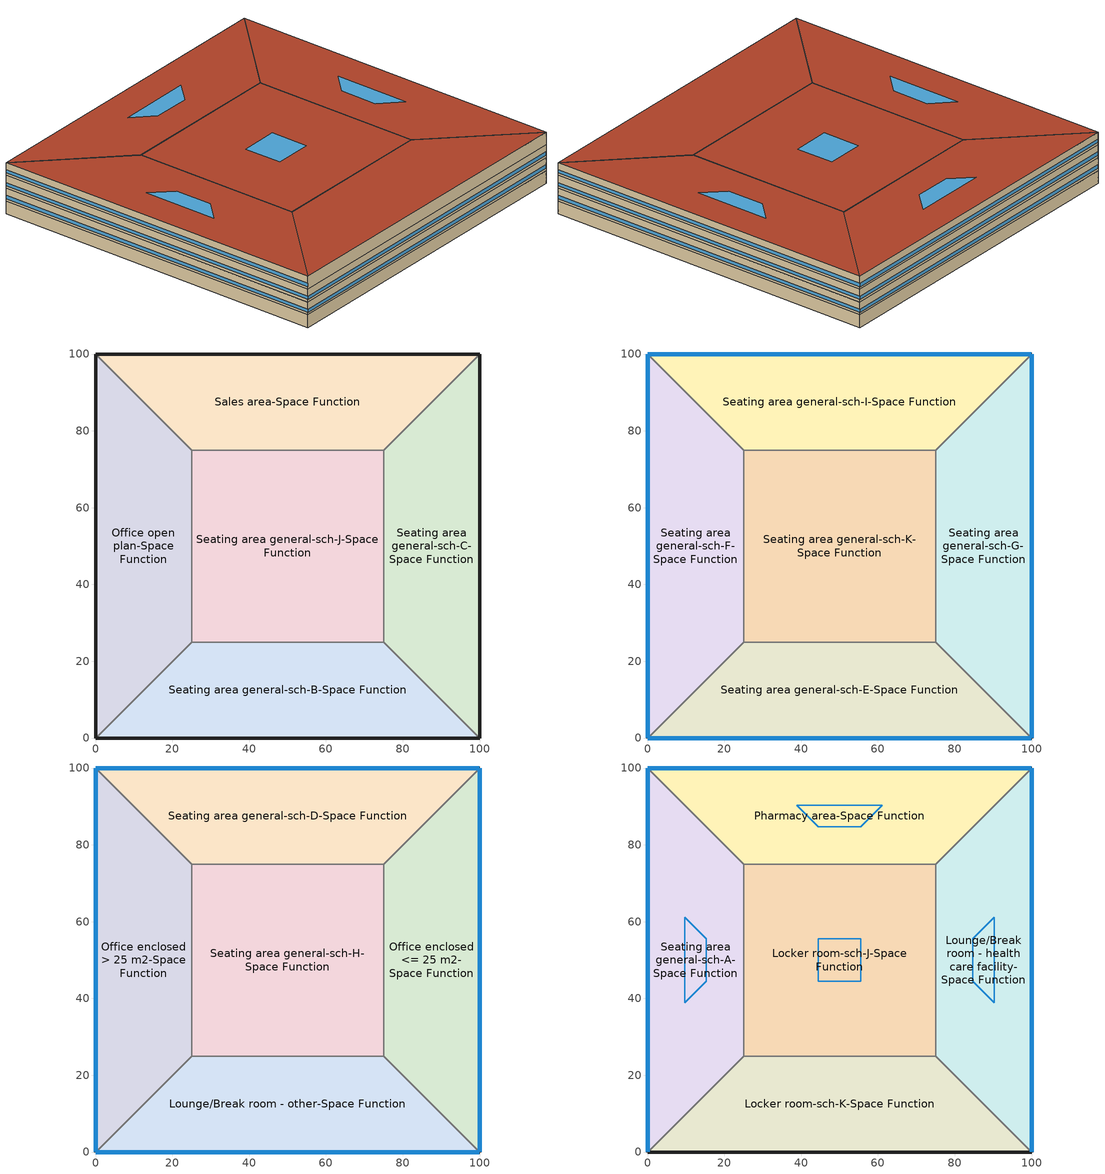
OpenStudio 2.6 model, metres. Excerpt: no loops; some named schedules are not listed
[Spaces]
Office open plan-Space Function
 floor ground: 0,0 0,100 25,75 25,25 z0
 wall ground: 0,100 0,0 z0:3.8
 wall to Sales area-Space Function: 25,75 0,100 z0:3.8
 wall to Seating area general-sch-J-Space Function: 25,25 25,75 z0:3.8
 wall to Seating area general-sch-B-Space Function: 0,0 25,25 z0:3.8
Sales area-Space Function
 floor ground: 0,100 100,100 75,75 25,75 z0
 wall ground: 100,100 0,100 z0:3.8
 wall to Seating area general-sch-C-Space Function: 75,75 100,100 z0:3.8
 wall to Seating area general-sch-J-Space Function: 25,75 75,75 z0:3.8
Seating area general-sch-C-Space Function
 floor ground: 100,100 100,0 75,25 75,75 z0
 wall ground: 100,0 100,100 z0:3.8
 wall to Seating area general-sch-B-Space Function: 75,25 100,0 z0:3.8
 wall to Seating area general-sch-J-Space Function: 75,75 75,25 z0:3.8
Seating area general-sch-B-Space Function
 floor ground: 100,0 0,0 25,25 75,25 z0
 wall ground: 0,0 100,0 z0:3.8
 wall to Seating area general-sch-J-Space Function: 75,25 25,25 z0:3.8
Seating area general-sch-J-Space Function
 floor ground: 25,25 25,75 75,75 75,25 z0
Seating area general-sch-F-Space Function
 floor to Office open plan-Space Function: 0,0 0,100 25,75 25,25 z3.8
 wall outside: 0,100 0,0 z3.8:7.6
 wall to Seating area general-sch-I-Space Function: 25,75 0,100 z3.8:7.6
 wall to Seating area general-sch-K-Space Function: 25,25 25,75 z3.8:7.6
 wall to Seating area general-sch-E-Space Function: 0,0 25,25 z3.8:7.6
 window: 0,99.97 0,0.03 z4.56:5.51
Seating area general-sch-I-Space Function
 floor to Sales area-Space Function: 0,100 100,100 75,75 25,75 z3.8
 wall outside: 100,100 0,100 z3.8:7.6
 wall to Seating area general-sch-G-Space Function: 75,75 100,100 z3.8:7.6
 wall to Seating area general-sch-K-Space Function: 25,75 75,75 z3.8:7.6
 window: 99.97,100 0.03,100 z4.56:5.51
Seating area general-sch-G-Space Function
 floor to Seating area general-sch-C-Space Function: 100,100 100,0 75,25 75,75 z3.8
 wall outside: 100,0 100,100 z3.8:7.6
 wall to Seating area general-sch-E-Space Function: 75,25 100,0 z3.8:7.6
 wall to Seating area general-sch-K-Space Function: 75,75 75,25 z3.8:7.6
 window: 100,0.03 100,99.97 z4.56:5.51
Seating area general-sch-E-Space Function
 floor to Seating area general-sch-B-Space Function: 100,0 0,0 25,25 75,25 z3.8
 wall outside: 0,0 100,0 z3.8:7.6
 wall to Seating area general-sch-K-Space Function: 75,25 25,25 z3.8:7.6
 window: 0.03,0 99.97,0 z4.56:5.51
Seating area general-sch-K-Space Function
 floor to Seating area general-sch-J-Space Function: 25,25 25,75 75,75 75,25 z3.8
Office enclosed > 25 m2-Space Function
 floor to Seating area general-sch-F-Space Function: 0,0 0,100 25,75 25,25 z7.6
 wall outside: 0,100 0,0 z7.6:11.4
 wall to Seating area general-sch-D-Space Function: 25,75 0,100 z7.6:11.4
 wall to Seating area general-sch-H-Space Function: 25,25 25,75 z7.6:11.4
 wall to Lounge/Break room - other-Space Function: 0,0 25,25 z7.6:11.4
 window: 0,99.97 0,0.03 z8.36:9.31
Seating area general-sch-D-Space Function
 floor to Seating area general-sch-I-Space Function: 0,100 100,100 75,75 25,75 z7.6
 wall outside: 100,100 0,100 z7.6:11.4
 wall to Office enclosed <= 25 m2-Space Function: 75,75 100,100 z7.6:11.4
 wall to Seating area general-sch-H-Space Function: 25,75 75,75 z7.6:11.4
 window: 99.97,100 0.03,100 z8.36:9.31
Office enclosed <= 25 m2-Space Function
 floor to Seating area general-sch-G-Space Function: 100,100 100,0 75,25 75,75 z7.6
 wall outside: 100,0 100,100 z7.6:11.4
 wall to Lounge/Break room - other-Space Function: 75,25 100,0 z7.6:11.4
 wall to Seating area general-sch-H-Space Function: 75,75 75,25 z7.6:11.4
 window: 100,0.03 100,99.97 z8.36:9.31
Lounge/Break room - other-Space Function
 floor to Seating area general-sch-E-Space Function: 100,0 0,0 25,25 75,25 z7.6
 wall outside: 0,0 100,0 z7.6:11.4
 wall to Seating area general-sch-H-Space Function: 75,25 25,25 z7.6:11.4
 window: 0.03,0 99.97,0 z8.36:9.31
Seating area general-sch-H-Space Function
 floor to Seating area general-sch-K-Space Function: 25,25 25,75 75,75 75,25 z7.6
Seating area general-sch-A-Space Function
 floor to Office enclosed > 25 m2-Space Function: 0,0 0,100 25,75 25,25 z11.4
 wall outside: 0,100 0,0 z11.4:15.2
 wall to Pharmacy area-Space Function: 25,75 0,100 z11.4:15.2
 wall to Locker room-sch-J-Space Function: 25,25 25,75 z11.4:15.2
 wall to Locker room-sch-K-Space Function: 0,0 25,25 z11.4:15.2
 window: 0,99.97 0,0.03 z12.16:13.11
 roof outside: 25,25 25,75 0,100 0,0 z15.2
 skylight: 15.3,44.41 15.3,55.59 9.7,61.18 9.7,38.82 z15.2
Pharmacy area-Space Function
 floor to Seating area general-sch-D-Space Function: 0,100 100,100 75,75 25,75 z11.4
 wall outside: 100,100 0,100 z11.4:15.2
 wall to Lounge/Break room - health care facility-Space Function: 75,75 100,100 z11.4:15.2
 wall to Locker room-sch-J-Space Function: 25,75 75,75 z11.4:15.2
 window: 99.97,100 0.03,100 z12.16:13.11
 roof outside: 25,75 75,75 100,100 0,100 z15.2
 skylight: 44.41,84.7 55.59,84.7 61.18,90.3 38.82,90.3 z15.2
Lounge/Break room - health care facility-Space Function
 floor to Office enclosed <= 25 m2-Space Function: 100,100 100,0 75,25 75,75 z11.4
 wall outside: 100,0 100,100 z11.4:15.2
 wall to Locker room-sch-K-Space Function: 75,25 100,0 z11.4:15.2
 wall to Locker room-sch-J-Space Function: 75,75 75,25 z11.4:15.2
 window: 100,0.03 100,99.97 z12.16:13.11
 roof outside: 75,75 75,25 100,0 100,100 z15.2
 skylight: 84.7,55.59 84.7,44.41 90.3,38.82 90.3,61.18 z15.2
Locker room-sch-K-Space Function
 floor to Lounge/Break room - other-Space Function: 100,0 0,0 25,25 75,25 z11.4
 wall outside: 0,0 100,0 z11.4:15.2
 wall to Locker room-sch-J-Space Function: 75,25 25,25 z11.4:15.2
 roof outside: 75,25 25,25 0,0 100,0 z15.2
Locker room-sch-J-Space Function
 floor to Seating area general-sch-H-Space Function: 25,25 25,75 75,75 75,25 z11.4
 roof outside: 75,25 75,75 25,75 25,25 z15.2
 skylight: 55.59,44.41 55.59,55.59 44.41,55.59 44.41,44.41 z15.2
[Building]
Building 1: Default Construction Set=BTAP-Mass at hdd = 6250.0; Standards Number of Stories=4; Standards Number of Above Ground Stories=4; Standards Building Type=NECB2015_unknown
[Site]
Fort McMurray AP_AB_CAN: Latitude {deg}=56.653; Longitude {deg}=-111.223; Time Zone {hr}=-7; Elevation {m}=369.1
[Site:WaterMainsTemperature]
Calculation Method=Correlation; Annual Average Outdoor Air Temperature {C}=1.875; Maximum Difference In Monthly Average Outdoor Air Temperatures {deltaC}=34.4
[SizingPeriod:DesignDay] Barometric Pressure {Pa}=96969; Sky Clearness=0; Rain Indicator=0; Snow Indicator=0; Day of Month=21; Daylight Saving Time Indicator=0; Humidity Indicating Type=Wetbulb; Dry-Bulb Temperature Range Modifier Type=DefaultMultipliers
Name | Maximum Dry-Bulb Temperature {C} | Daily Dry-Bulb Temperature Range {deltaC} | Humidity Indicating Conditions at Maximum Dry-Bulb | Wind Speed {m/s} | Wind Direction {deg} | Month | Day Type | Solar Model Indicator | ASHRAE Taub | ASHRAE Taud
Fort McMurray AP Ann Clg .4% Condns DB=>MWB | 28.9 | 12.4 | 17.8 | 3.7 | 250 | 7 | SummerDesignDay | ASHRAETau | 0.377 | 2.403
Fort McMurray AP Ann Htg 99.6% Condns DB | -36.2 | 0 | -36.2 | 1 | 90 | 1 | WinterDesignDay | ASHRAEClearSky
[Site:GroundTemperature:BuildingSurface]
19.527, 19.502, 19.536, 19.598, 20.002, 21.64, 22.225, 22.375, 21.449, 20.121, 19.802, 19.633
[Material:NoMass] Roughness=Smooth; Thermal Absorptance=0.9; Solar Absorptance=0.7
Name | Thermal Resistance {m2-K/W} | Visible Absorptance
Typical Carpet Pad; Typical Carpet Pad 1 | 0.21648 | 0.8
Typical Insulation 1 | 5.91238 | 0.7
Typical Insulation 2 | 4.49096 | 0.7
Typical Insulation 3 | 6.17282 | 0.7
Typical Carpet Pad 2 | 1.25503 | 0.8
Typical Carpet Pad 3; Typical Carpet Pad 4 | 3.45515 | 0.8
Typical Insulation 4 | 0.454528 | 0.7
Typical Insulation 5 | 0.454545 | 0.7
[Material]
Name | Roughness | Thickness {m} | Conductivity {W/m-K} | Density {kg/m3} | Specific Heat {J/kg-K} | Thermal Absorptance | Solar Absorptance | Visible Absorptance
G05 25mm wood | MediumSmooth | 0.0254 | 0.15 | 608 | 1630 | 0.9 | 0.5 | 0.5
100mm Normalweight concrete floor 1 | MediumSmooth | 0.1016 | 2.31 | 2322 | 832
G01 13mm gypsum board 1 | Smooth | 0.0127 | 0.16 | 800 | 1090 | 0.9 | 0.7 | 0.5
4 in. Normalweight Concrete Floor 1 | MediumRough | 0.1016 | 2.31 | 2322 | 832 | 0.9 | 0.7 | 0.7
1IN Stucco 1 | Smooth | 0.0253 | 0.6918 | 1858 | 837 | 0.9 | 0.7 | 0.92
8IN CONCRETE HW RefBldg 1 | Rough | 0.2032 | 1.311 | 2240 | 836.8 | 0.9 | 0.7 | 0.7
1/2IN Gypsum 1 | Smooth | 0.0127 | 0.16 | 784.9 | 830 | 0.9 | 0.4 | 0.4
Metal Roof Surface 1; F08 Metal surface 1 | Smooth | 0.0008 | 45.28 | 7824 | 500 | 0.9 | 0.7 | 0.7
6 in. Normalweight Concrete Floor 1; 6 in. Normalweight Concrete Floor 2; 6 in. Normalweight Concrete Floor 3 | MediumRough | 0.1524 | 2.31 | 2322 | 832 | 0.9 | 0.7 | 0.7
[Construction]
BTAP-Int-Partition; BTAP-Int-Door: G05 25mm wood
BTAP-Int-Floor: 100mm Normalweight concrete floor 1, Typical Carpet Pad
BTAP-Int-Wall: G01 13mm gypsum board 1, G01 13mm gypsum board 1
BTAP-Int-Ceiling: Typical Carpet Pad, 100mm Normalweight concrete floor 1
BTAP-Int-Window: SimpleGlazing
BTAP-Ext-Floor-Mass:U-0.162: Typical Insulation 1, 4 in. Normalweight Concrete Floor 1, Typical Carpet Pad 1
BTAP-Ext-Wall-Mass:U-0.21: 1IN Stucco 1, 8IN CONCRETE HW RefBldg 1, Typical Insulation 2, 1/2IN Gypsum 1
BTAP-Ext-Roof-Metal:U-0.162: Metal Roof Surface 1, Typical Insulation 3
BTAP-Grnd-Floor-Mass:U-0.757: 6 in. Normalweight Concrete Floor 1, Typical Carpet Pad 2
BTAP-Grnd-Wall-Mass:U-0.284: 6 in. Normalweight Concrete Floor 2, Typical Carpet Pad 3
BTAP-Grnd-Roof-Mass:U-0.284: 6 in. Normalweight Concrete Floor 3, Typical Carpet Pad 4
BTAP-Ext-FixedWindow:U=0.220 SHGC=0.600; BTAP-Ext-GlassDoors:U=0.220 SHGC=0.600; BTAP-Ext-Skylights:U=0.220 SHGC=0.600; BTAP-Ext-DaylightDomes:U=0.220 SHGC=0.600; BTAP-Ext-DaylightDiffuser:U=0.220 SHGC=0.600: SimpleGlazing:U=0.220 SHGC=0.600
BTAP-Ext-Door:U-2.2: F08 Metal surface 1, Typical Insulation 4
BTAP-Ext-OverHeadDoor:U-2.2: Typical Insulation 5
[DefaultConstructionSet]
BTAP-Mass at hdd = 6250.0: Default Exterior Surface Constructions=BTAP-Mass at hdd = 6250.0; Default Interior Surface Constructions=Default Surface Constructions 2; Default Ground Contact Surface Constructions=BTAP-Mass at hdd = 6250.0 1; Default Exterior SubSurface Constructions=BTAP-Mass at hdd = 6250.0; Default Interior SubSurface Constructions=Default Sub Surface Constructions 2; Interior Partition Construction=BTAP-Int-Partition
[DefaultSurfaceConstructions]
Name | Floor Construction | Wall Construction | Roof Ceiling Construction
Default Surface Constructions 2 | BTAP-Int-Floor | BTAP-Int-Wall | BTAP-Int-Ceiling
BTAP-Mass at hdd = 6250.0 | BTAP-Ext-Floor-Mass:U-0.162 | BTAP-Ext-Wall-Mass:U-0.21 | BTAP-Ext-Roof-Metal:U-0.162
BTAP-Mass at hdd = 6250.0 1 | BTAP-Grnd-Floor-Mass:U-0.757 | BTAP-Grnd-Wall-Mass:U-0.284 | BTAP-Grnd-Roof-Mass:U-0.284
[DefaultSubSurfaceConstructions]
Name | Fixed Window Construction | Operable Window Construction | Door Construction | Glass Door Construction | Overhead Door Construction | Skylight Construction | Tubular Daylight Dome Construction | Tubular Daylight Diffuser Construction
Default Sub Surface Constructions 2 | BTAP-Int-Window | BTAP-Int-Window | BTAP-Int-Door
BTAP-Mass at hdd = 6250.0 | BTAP-Ext-FixedWindow:U=0.220 SHGC=0.600 | BTAP-Ext-FixedWindow:U=0.220 SHGC=0.600 | BTAP-Ext-Door:U-2.2 | BTAP-Ext-GlassDoors:U=0.220 SHGC=0.600 | BTAP-Ext-OverHeadDoor:U-2.2 | BTAP-Ext-Skylights:U=0.220 SHGC=0.600 | BTAP-Ext-DaylightDomes:U=0.220 SHGC=0.600 | BTAP-Ext-DaylightDiffuser:U=0.220 SHGC=0.600
[WindowMaterial:SimpleGlazingSystem] U-Factor {W/m2-K}=2.2; Solar Heat Gain Coefficient=0.6; Visible Transmittance=0.21
SimpleGlazing; SimpleGlazing:U=0.220 SHGC=0.600
[BuildingStory] Nominal Floor to Floor Height {m}=3.8
Name | Nominal Z Coordinate {m}
Story 1 | 0
Story 2 | 3.8
Story 3 | 7.6
Story 4 | 11.4
[Space]
Name | Space Type | Building Story | Thermal Zone
Office open plan-Space Function | Space Function Office open plan | Story 1 | Sp-Office open plan-Space Function Sys-6 Flr-1 Sch-A HPlcmt-west ZN
Sales area-Space Function | Space Function Sales area | Story 1 | Sp-Sales area-Space Function Sys-6 Flr-1 Sch-C HPlcmt-north ZN
Seating area general-sch-C-Space Function | Space Function Seating area general-sch-C | Story 1 | Sp-Seating area general-sch-C-Space Function Sys-3 Flr-1 Sch-C HPlcmt-east ZN
Seating area general-sch-B-Space Function | Space Function Seating area general-sch-B | Story 1 | Sp-Seating area general-sch-B-Space Function Sys-3 Flr-1 Sch-B HPlcmt-south ZN
Seating area general-sch-J-Space Function | Space Function Seating area general-sch-J | Story 1 | Sp-Seating area general-sch-J-Space Function Sys-3 Flr-1 Sch-J HPlcmt-core ZN
Seating area general-sch-F-Space Function | Space Function Seating area general-sch-F | Story 2 | Sp-Seating area general-sch-F-Space Function Sys-3 Flr-2 Sch-F HPlcmt-west ZN
Seating area general-sch-I-Space Function | Space Function Seating area general-sch-I | Story 2 | Sp-Seating area general-sch-I-Space Function Sys-3 Flr-2 Sch-I HPlcmt-north ZN
Seating area general-sch-G-Space Function | Space Function Seating area general-sch-G | Story 2 | Sp-Seating area general-sch-G-Space Function Sys-3 Flr-2 Sch-G HPlcmt-east ZN
Seating area general-sch-E-Space Function | Space Function Seating area general-sch-E | Story 2 | Sp-Seating area general-sch-E-Space Function Sys-3 Flr-2 Sch-E HPlcmt-south ZN
Seating area general-sch-K-Space Function | Space Function Seating area general-sch-K | Story 2 | Sp-Seating area general-sch-K-Space Function Sys-3 Flr-2 Sch-K HPlcmt-core ZN
Office enclosed > 25 m2-Space Function | Space Function Office enclosed > 25 m2 | Story 3 | Sp-Office enclosed > 25 m2-Space Function Sys-6 Flr-3 Sch-A HPlcmt-west ZN
Seating area general-sch-D-Space Function | Space Function Seating area general-sch-D | Story 3 | Sp-Seating area general-sch-D-Space Function Sys-3 Flr-3 Sch-D HPlcmt-north ZN
Office enclosed <= 25 m2-Space Function | Space Function Office enclosed <= 25 m2 | Story 3 | Sp-Office enclosed <= 25 m2-Space Function Sys-6 Flr-3 Sch-A HPlcmt-east ZN
Lounge/Break room - other-Space Function | Space Function Lounge/Break room - other | Story 3 | Sp-Lounge/Break room - other-Space Function Sys-3 Flr-3 Sch-B HPlcmt-south ZN
Seating area general-sch-H-Space Function | Space Function Seating area general-sch-H | Story 3 | Sp-Seating area general-sch-H-Space Function Sys-3 Flr-3 Sch-H HPlcmt-core ZN
Seating area general-sch-A-Space Function | Space Function Seating area general-sch-A | Story 4 | Sp-Seating area general-sch-A-Space Function Sys-3 Flr-4 Sch-A HPlcmt-west ZN
Pharmacy area-Space Function | Space Function Pharmacy area | Story 4 | Sp-Pharmacy area-Space Function Sys-3 Flr-4 Sch-C HPlcmt-north ZN
Lounge/Break room - health care facility-Space Function | Space Function Lounge/Break room - health care facility | Story 4 | Sp-Lounge/Break room - health care facility-Space Function Sys-3 Flr-4 Sch-B HPlcmt-east ZN
Locker room-sch-K-Space Function | Space Function Locker room-sch-K | Story 4 | Sp-Locker room-sch-K-Space Function Sys-6 Flr-4 Sch-K HPlcmt-south ZN
Locker room-sch-J-Space Function | Space Function Locker room-sch-J | Story 4 | Sp-Locker room-sch-J-Space Function Sys-6 Flr-4 Sch-J HPlcmt-core ZN
[SpaceType] Standards Building Type=Space Function
Name | Default Schedule Set | Design Specification Outdoor Air Object | Standards Space Type
Space Function Locker room-sch-J | Space Function Locker room-sch-J Schedule Set | Space Function Locker room-sch-J Ventilation | Locker room-sch-J
Space Function Locker room-sch-K | Space Function Locker room-sch-K Schedule Set | Space Function Locker room-sch-K Ventilation | Locker room-sch-K
Space Function Lounge/Break room - health care facility | Space Function Lounge/Break room - health care facility Schedule Set | Space Function Lounge/Break room - health care facility Ventilation | Lounge/Break room - health care facility
Space Function Lounge/Break room - other | Space Function Lounge/Break room - other Schedule Set | Space Function Lounge/Break room - other Ventilation | Lounge/Break room - other
Space Function Office enclosed <= 25 m2 | Space Function Office enclosed <= 25 m2 Schedule Set | Space Function Office enclosed <= 25 m2 Ventilation | Office enclosed <= 25 m2
Space Function Office enclosed > 25 m2 | Space Function Office enclosed > 25 m2 Schedule Set | Space Function Office enclosed > 25 m2 Ventilation | Office enclosed > 25 m2
Space Function Office open plan | Space Function Office open plan Schedule Set | Space Function Office open plan Ventilation | Office open plan
Space Function Pharmacy area | Space Function Pharmacy area Schedule Set | Space Function Pharmacy area Ventilation | Pharmacy area
Space Function Sales area | Space Function Sales area Schedule Set | Space Function Sales area Ventilation | Sales area
Space Function Seating area general-sch-A | Space Function Seating area general-sch-A Schedule Set | Space Function Seating area general-sch-A Ventilation | Seating area general-sch-A
Space Function Seating area general-sch-B | Space Function Seating area general-sch-B Schedule Set | Space Function Seating area general-sch-B Ventilation | Seating area general-sch-B
Space Function Seating area general-sch-C | Space Function Seating area general-sch-C Schedule Set | Space Function Seating area general-sch-C Ventilation | Seating area general-sch-C
Space Function Seating area general-sch-D | Space Function Seating area general-sch-D Schedule Set | Space Function Seating area general-sch-D Ventilation | Seating area general-sch-D
Space Function Seating area general-sch-E | Space Function Seating area general-sch-E Schedule Set | Space Function Seating area general-sch-E Ventilation | Seating area general-sch-E
Space Function Seating area general-sch-F | Space Function Seating area general-sch-F Schedule Set | Space Function Seating area general-sch-F Ventilation | Seating area general-sch-F
Space Function Seating area general-sch-G | Space Function Seating area general-sch-G Schedule Set | Space Function Seating area general-sch-G Ventilation | Seating area general-sch-G
Space Function Seating area general-sch-H | Space Function Seating area general-sch-H Schedule Set | Space Function Seating area general-sch-H Ventilation | Seating area general-sch-H
Space Function Seating area general-sch-I | Space Function Seating area general-sch-I Schedule Set | Space Function Seating area general-sch-I Ventilation | Seating area general-sch-I
Space Function Seating area general-sch-J | Space Function Seating area general-sch-J Schedule Set | Space Function Seating area general-sch-J Ventilation | Seating area general-sch-J
Space Function Seating area general-sch-K | Space Function Seating area general-sch-K Schedule Set | Space Function Seating area general-sch-K Ventilation | Seating area general-sch-K
[People:Definition] Number of People Calculation Method=People/Area; Fraction Radiant=0.3
Name | People per Space Floor Area {person/m2}
Space Function Locker room-sch-J People Definition; Space Function Locker room-sch-K People Definition; Space Function Lounge/Break room - health care facility People Definition; Space Function Lounge/Break room - other People Definition; Space Function Seating area general-sch-A People Definition; Space Function Seating area general-sch-B People Definition; Space Function Seating area general-sch-C People Definition; Space Function Seating area general-sch-D People Definition; Space Function Seating area general-sch-E People Definition; Space Function Seating area general-sch-F People Definition; Space Function Seating area general-sch-G People Definition; Space Function Seating area general-sch-H People Definition; Space Function Seating area general-sch-I People Definition; Space Function Seating area general-sch-J People Definition; Space Function Seating area general-sch-K People Definition | 0.100036
Space Function Office enclosed <= 25 m2 People Definition; Space Function Office enclosed > 25 m2 People Definition; Space Function Office open plan People Definition; Space Function Pharmacy area People Definition | 0.0500182
Space Function Sales area People Definition | 0.0333454
[People] Work Efficiency Schedule=Work Efficiency Schedule; Clothing Insulation Schedule=Clothing Schedule; Air Velocity Schedule=Air Velocity Schedule; Multiplier=1
Name | People Definition | Space or SpaceType
Space Function Locker room-sch-J People | Space Function Locker room-sch-J People Definition | Space Function Locker room-sch-J
Space Function Locker room-sch-K People | Space Function Locker room-sch-K People Definition | Space Function Locker room-sch-K
Space Function Lounge/Break room - health care facility People | Space Function Lounge/Break room - health care facility People Definition | Space Function Lounge/Break room - health care facility
Space Function Lounge/Break room - other People | Space Function Lounge/Break room - other People Definition | Space Function Lounge/Break room - other
Space Function Office enclosed <= 25 m2 People | Space Function Office enclosed <= 25 m2 People Definition | Space Function Office enclosed <= 25 m2
Space Function Office enclosed > 25 m2 People | Space Function Office enclosed > 25 m2 People Definition | Space Function Office enclosed > 25 m2
Space Function Office open plan People | Space Function Office open plan People Definition | Space Function Office open plan
Space Function Pharmacy area People | Space Function Pharmacy area People Definition | Space Function Pharmacy area
Space Function Sales area People | Space Function Sales area People Definition | Space Function Sales area
Space Function Seating area general-sch-A People | Space Function Seating area general-sch-A People Definition | Space Function Seating area general-sch-A
Space Function Seating area general-sch-B People | Space Function Seating area general-sch-B People Definition | Space Function Seating area general-sch-B
Space Function Seating area general-sch-C People | Space Function Seating area general-sch-C People Definition | Space Function Seating area general-sch-C
Space Function Seating area general-sch-D People | Space Function Seating area general-sch-D People Definition | Space Function Seating area general-sch-D
Space Function Seating area general-sch-E People | Space Function Seating area general-sch-E People Definition | Space Function Seating area general-sch-E
Space Function Seating area general-sch-F People | Space Function Seating area general-sch-F People Definition | Space Function Seating area general-sch-F
Space Function Seating area general-sch-G People | Space Function Seating area general-sch-G People Definition | Space Function Seating area general-sch-G
Space Function Seating area general-sch-H People | Space Function Seating area general-sch-H People Definition | Space Function Seating area general-sch-H
Space Function Seating area general-sch-I People | Space Function Seating area general-sch-I People Definition | Space Function Seating area general-sch-I
Space Function Seating area general-sch-J People | Space Function Seating area general-sch-J People Definition | Space Function Seating area general-sch-J
Space Function Seating area general-sch-K People | Space Function Seating area general-sch-K People Definition | Space Function Seating area general-sch-K
[Lights:Definition] Design Level Calculation Method=Watts/Area; Fraction Radiant=0.5; Fraction Visible=0.2
Name | Watts per Space Floor Area {W/m2}
Space Function Locker room-sch-J Lights Definition; Space Function Locker room-sch-K Lights Definition | 8.10294
Space Function Lounge/Break room - health care facility Lights Definition | 10.0036
Space Function Lounge/Break room - other Lights Definition | 7.90287
Space Function Office enclosed <= 25 m2 Lights Definition; Space Function Office enclosed > 25 m2 Lights Definition | 12.0044
Space Function Office open plan Lights Definition | 10.6039
Space Function Pharmacy area Lights Definition | 18.1066
Space Function Sales area Lights Definition | 15.5056
Space Function Seating area general-sch-A Lights Definition; Space Function Seating area general-sch-B Lights Definition; Space Function Seating area general-sch-C Lights Definition; Space Function Seating area general-sch-D Lights Definition; Space Function Seating area general-sch-E Lights Definition; Space Function Seating area general-sch-F Lights Definition; Space Function Seating area general-sch-G Lights Definition; Space Function Seating area general-sch-H Lights Definition; Space Function Seating area general-sch-I Lights Definition; Space Function Seating area general-sch-J Lights Definition; Space Function Seating area general-sch-K Lights Definition | 5.90214
[Lights] Fraction Replaceable=1
Name | Lights Definition | Space or SpaceType
Space Function Locker room-sch-J Lights | Space Function Locker room-sch-J Lights Definition | Space Function Locker room-sch-J
Space Function Locker room-sch-K Lights | Space Function Locker room-sch-K Lights Definition | Space Function Locker room-sch-K
Space Function Lounge/Break room - health care facility Lights | Space Function Lounge/Break room - health care facility Lights Definition | Space Function Lounge/Break room - health care facility
Space Function Lounge/Break room - other Lights | Space Function Lounge/Break room - other Lights Definition | Space Function Lounge/Break room - other
Space Function Office enclosed <= 25 m2 Lights | Space Function Office enclosed <= 25 m2 Lights Definition | Space Function Office enclosed <= 25 m2
Space Function Office enclosed > 25 m2 Lights | Space Function Office enclosed > 25 m2 Lights Definition | Space Function Office enclosed > 25 m2
Space Function Office open plan Lights | Space Function Office open plan Lights Definition | Space Function Office open plan
Space Function Pharmacy area Lights | Space Function Pharmacy area Lights Definition | Space Function Pharmacy area
Space Function Sales area Lights | Space Function Sales area Lights Definition | Space Function Sales area
Space Function Seating area general-sch-A Lights | Space Function Seating area general-sch-A Lights Definition | Space Function Seating area general-sch-A
Space Function Seating area general-sch-B Lights | Space Function Seating area general-sch-B Lights Definition | Space Function Seating area general-sch-B
Space Function Seating area general-sch-C Lights | Space Function Seating area general-sch-C Lights Definition | Space Function Seating area general-sch-C
Space Function Seating area general-sch-D Lights | Space Function Seating area general-sch-D Lights Definition | Space Function Seating area general-sch-D
Space Function Seating area general-sch-E Lights | Space Function Seating area general-sch-E Lights Definition | Space Function Seating area general-sch-E
Space Function Seating area general-sch-F Lights | Space Function Seating area general-sch-F Lights Definition | Space Function Seating area general-sch-F
Space Function Seating area general-sch-G Lights | Space Function Seating area general-sch-G Lights Definition | Space Function Seating area general-sch-G
Space Function Seating area general-sch-H Lights | Space Function Seating area general-sch-H Lights Definition | Space Function Seating area general-sch-H
Space Function Seating area general-sch-I Lights | Space Function Seating area general-sch-I Lights Definition | Space Function Seating area general-sch-I
Space Function Seating area general-sch-J Lights | Space Function Seating area general-sch-J Lights Definition | Space Function Seating area general-sch-J
Space Function Seating area general-sch-K Lights | Space Function Seating area general-sch-K Lights Definition | Space Function Seating area general-sch-K
[ElectricEquipment:Definition] Design Level Calculation Method=Watts/Area; Fraction Radiant=0.5
Name | Watts per Space Floor Area {W/m2}
Space Function Locker room-sch-J Elec Equip Definition; Space Function Locker room-sch-K Elec Equip Definition; Space Function Pharmacy area Elec Equip Definition; Space Function Sales area Elec Equip Definition | 2.50091
Space Function Lounge/Break room - health care facility Elec Equip Definition; Space Function Lounge/Break room - other Elec Equip Definition | 1.00036
Space Function Office enclosed <= 25 m2 Elec Equip Definition; Space Function Office enclosed > 25 m2 Elec Equip Definition; Space Function Office open plan Elec Equip Definition | 7.50273
[ElectricEquipment]
Name | Electric Equipment Definition | Space or SpaceType
Space Function Locker room-sch-J Elec Equip | Space Function Locker room-sch-J Elec Equip Definition | Space Function Locker room-sch-J
Space Function Locker room-sch-K Elec Equip | Space Function Locker room-sch-K Elec Equip Definition | Space Function Locker room-sch-K
Space Function Lounge/Break room - health care facility Elec Equip | Space Function Lounge/Break room - health care facility Elec Equip Definition | Space Function Lounge/Break room - health care facility
Space Function Lounge/Break room - other Elec Equip | Space Function Lounge/Break room - other Elec Equip Definition | Space Function Lounge/Break room - other
Space Function Office enclosed <= 25 m2 Elec Equip | Space Function Office enclosed <= 25 m2 Elec Equip Definition | Space Function Office enclosed <= 25 m2
Space Function Office enclosed > 25 m2 Elec Equip | Space Function Office enclosed > 25 m2 Elec Equip Definition | Space Function Office enclosed > 25 m2
Space Function Office open plan Elec Equip | Space Function Office open plan Elec Equip Definition | Space Function Office open plan
Space Function Pharmacy area Elec Equip | Space Function Pharmacy area Elec Equip Definition | Space Function Pharmacy area
Space Function Sales area Elec Equip | Space Function Sales area Elec Equip Definition | Space Function Sales area
[DesignSpecification:OutdoorAir] Outdoor Air Method=Sum; Outdoor Air Flow per Person {m3/s-person}=0; Outdoor Air Flow Rate {m3/s}=0; Outdoor Air Flow Air Changes per Hour {1/hr}=0
Name | Outdoor Air Flow per Floor Area {m3/s-m2}
Space Function Locker room-sch-J Ventilation; Space Function Locker room-sch-K Ventilation; Space Function Lounge/Break room - health care facility Ventilation | 0.00127
Space Function Lounge/Break room - other Ventilation | 0.0009398
Space Function Office enclosed <= 25 m2 Ventilation; Space Function Office enclosed > 25 m2 Ventilation; Space Function Office open plan Ventilation | 0.00042164
Space Function Pharmacy area Ventilation | 0.00115011
Space Function Sales area Ventilation | 0.0011684
Space Function Seating area general-sch-A Ventilation; Space Function Seating area general-sch-B Ventilation; Space Function Seating area general-sch-C Ventilation; Space Function Seating area general-sch-D Ventilation; Space Function Seating area general-sch-E Ventilation; Space Function Seating area general-sch-F Ventilation; Space Function Seating area general-sch-G Ventilation; Space Function Seating area general-sch-H Ventilation; Space Function Seating area general-sch-I Ventilation; Space Function Seating area general-sch-J Ventilation; Space Function Seating area general-sch-K Ventilation | 0.00404876
[DefaultScheduleSet] People Activity Level Schedule=NECB-Activity; Infiltration Schedule=Always On
Name | Number of People Schedule | Lighting Schedule | Electric Equipment Schedule
Space Function Locker room-sch-J Schedule Set; Space Function Seating area general-sch-J Schedule Set | NECB-J-Occupancy | NECB-J-Lighting | NECB-J-Electric-Equipment
Space Function Locker room-sch-K Schedule Set; Space Function Seating area general-sch-K Schedule Set | NECB-K-Occupancy | NECB-K-Lighting | NECB-K-Electric-Equipment
Space Function Lounge/Break room - health care facility Schedule Set | NECB-B-Occupancy | NECB-B-Occupancy-NECB-B-Lighting-0.0-0.0-0.67-Light Ruleset | NECB-B-Electric-Equipment
Space Function Lounge/Break room - other Schedule Set; Space Function Seating area general-sch-B Schedule Set | NECB-B-Occupancy | NECB-B-Lighting | NECB-B-Electric-Equipment
Space Function Office enclosed <= 25 m2 Schedule Set; Space Function Office enclosed > 25 m2 Schedule Set | NECB-A-Occupancy | NECB-A-Occupancy-NECB-A-Lighting-0.3-0.1-0.67-Light Ruleset | NECB-A-Electric-Equipment
Space Function Office open plan Schedule Set | NECB-A-Occupancy | NECB-A-Occupancy-NECB-A-Lighting-0.2-0.1-0.67-Light Ruleset | NECB-A-Electric-Equipment
Space Function Pharmacy area Schedule Set; Space Function Sales area Schedule Set | NECB-C-Occupancy | NECB-C-Occupancy-NECB-C-Lighting-0.0-0.0-0.67-Light Ruleset | NECB-C-Electric-Equipment
Space Function Seating area general-sch-A Schedule Set | NECB-A-Occupancy | NECB-A-Lighting | NECB-A-Electric-Equipment
Space Function Seating area general-sch-C Schedule Set | NECB-C-Occupancy | NECB-C-Lighting | NECB-C-Electric-Equipment
Space Function Seating area general-sch-D Schedule Set | NECB-D-Occupancy | NECB-D-Lighting | NECB-D-Electric-Equipment
Space Function Seating area general-sch-E Schedule Set | NECB-E-Occupancy | NECB-E-Lighting | NECB-E-Electric-Equipment
Space Function Seating area general-sch-F Schedule Set | NECB-F-Occupancy | NECB-F-Lighting | NECB-F-Electric-Equipment
Space Function Seating area general-sch-G Schedule Set | NECB-G-Occupancy | NECB-G-Lighting | NECB-G-Electric-Equipment
Space Function Seating area general-sch-H Schedule Set | NECB-H-Occupancy | NECB-H-Lighting | NECB-H-Electric-Equipment
Space Function Seating area general-sch-I Schedule Set | NECB-I-Occupancy | NECB-I-Lighting | NECB-I-Electric-Equipment
[ThermostatSetpoint:DualSetpoint]
Name | Heating Setpoint Temperature Schedule | Cooling Setpoint Temperature Schedule
Space Function Seating area general-sch-J Thermostat 2; Space Function Locker room-sch-J Thermostat 2 | NECB-J-Thermostat Setpoint-Heating | NECB-J-Thermostat Setpoint-Cooling
Space Function Seating area general-sch-B Thermostat 2; Space Function Lounge/Break room - other Thermostat 2; Space Function Lounge/Break room - health care facility Thermostat 2 | NECB-B-Thermostat Setpoint-Heating | NECB-B-Thermostat Setpoint-Cooling
Space Function Seating area general-sch-C Thermostat 2; Space Function Pharmacy area Thermostat 2; Space Function Sales area Thermostat 2 | NECB-C-Thermostat Setpoint-Heating | NECB-C-Thermostat Setpoint-Cooling
Space Function Seating area general-sch-K Thermostat 2; Space Function Locker room-sch-K Thermostat 2 | NECB-K-Thermostat Setpoint-Heating | NECB-K-Thermostat Setpoint-Cooling
Space Function Seating area general-sch-E Thermostat 2 | NECB-E-Thermostat Setpoint-Heating | NECB-E-Thermostat Setpoint-Cooling
Space Function Seating area general-sch-F Thermostat 2 | NECB-F-Thermostat Setpoint-Heating | NECB-F-Thermostat Setpoint-Cooling
Space Function Seating area general-sch-G Thermostat 2 | NECB-G-Thermostat Setpoint-Heating | NECB-G-Thermostat Setpoint-Cooling
Space Function Seating area general-sch-I Thermostat 2 | NECB-I-Thermostat Setpoint-Heating | NECB-I-Thermostat Setpoint-Cooling
Space Function Seating area general-sch-D Thermostat 2 | NECB-D-Thermostat Setpoint-Heating | NECB-D-Thermostat Setpoint-Cooling
Space Function Seating area general-sch-H Thermostat 2 | NECB-H-Thermostat Setpoint-Heating | NECB-H-Thermostat Setpoint-Cooling
Space Function Seating area general-sch-A Thermostat 2; Space Function Office open plan Thermostat 2; Space Function Office enclosed <= 25 m2 Thermostat 2; Space Function Office enclosed > 25 m2 Thermostat 2 | NECB-A-Thermostat Setpoint-Heating | NECB-A-Thermostat Setpoint-Cooling
[SpaceInfiltration:DesignFlowRate] Schedule=Always On Discrete; Design Flow Rate Calculation Method=Flow/ExteriorArea; Flow per Exterior Surface Area {m3/s-m2}=0.00025; Constant Term Coefficient=0; Temperature Term Coefficient=0; Velocity Term Coefficient=0.224; Velocity Squared Term Coefficient=0
Name | Space or SpaceType
Locker room-sch-J-Space Function Infiltration | Locker room-sch-J-Space Function
Locker room-sch-K-Space Function Infiltration | Locker room-sch-K-Space Function
Lounge/Break room - health care facility-Space Function Infiltration | Lounge/Break room - health care facility-Space Function
Lounge/Break room - other-Space Function Infiltration | Lounge/Break room - other-Space Function
Office enclosed <= 25 m2-Space Function Infiltration | Office enclosed <= 25 m2-Space Function
Office enclosed > 25 m2-Space Function Infiltration | Office enclosed > 25 m2-Space Function
Pharmacy area-Space Function Infiltration | Pharmacy area-Space Function
Seating area general-sch-A-Space Function Infiltration | Seating area general-sch-A-Space Function
Seating area general-sch-D-Space Function Infiltration | Seating area general-sch-D-Space Function
Seating area general-sch-E-Space Function Infiltration | Seating area general-sch-E-Space Function
Seating area general-sch-F-Space Function Infiltration | Seating area general-sch-F-Space Function
Seating area general-sch-G-Space Function Infiltration | Seating area general-sch-G-Space Function
Seating area general-sch-I-Space Function Infiltration | Seating area general-sch-I-Space Function
[ThermalZone] Use Ideal Air Loads=No
Name | Thermostat
Sp-Seating area general-sch-J-Space Function Sys-3 Flr-1 Sch-J HPlcmt-core ZN | Space Function Seating area general-sch-J Thermostat 2
Sp-Seating area general-sch-B-Space Function Sys-3 Flr-1 Sch-B HPlcmt-south ZN | Space Function Seating area general-sch-B Thermostat 2
Sp-Seating area general-sch-C-Space Function Sys-3 Flr-1 Sch-C HPlcmt-east ZN | Space Function Seating area general-sch-C Thermostat 2
Sp-Seating area general-sch-K-Space Function Sys-3 Flr-2 Sch-K HPlcmt-core ZN | Space Function Seating area general-sch-K Thermostat 2
Sp-Seating area general-sch-E-Space Function Sys-3 Flr-2 Sch-E HPlcmt-south ZN | Space Function Seating area general-sch-E Thermostat 2
Sp-Seating area general-sch-F-Space Function Sys-3 Flr-2 Sch-F HPlcmt-west ZN | Space Function Seating area general-sch-F Thermostat 2
Sp-Seating area general-sch-G-Space Function Sys-3 Flr-2 Sch-G HPlcmt-east ZN | Space Function Seating area general-sch-G Thermostat 2
Sp-Seating area general-sch-I-Space Function Sys-3 Flr-2 Sch-I HPlcmt-north ZN | Space Function Seating area general-sch-I Thermostat 2
Sp-Lounge/Break room - other-Space Function Sys-3 Flr-3 Sch-B HPlcmt-south ZN | Space Function Lounge/Break room - other Thermostat 2
Sp-Seating area general-sch-D-Space Function Sys-3 Flr-3 Sch-D HPlcmt-north ZN | Space Function Seating area general-sch-D Thermostat 2
Sp-Seating area general-sch-H-Space Function Sys-3 Flr-3 Sch-H HPlcmt-core ZN | Space Function Seating area general-sch-H Thermostat 2
Sp-Lounge/Break room - health care facility-Space Function Sys-3 Flr-4 Sch-B HPlcmt-east ZN | Space Function Lounge/Break room - health care facility Thermostat 2
Sp-Seating area general-sch-A-Space Function Sys-3 Flr-4 Sch-A HPlcmt-west ZN | Space Function Seating area general-sch-A Thermostat 2
Sp-Pharmacy area-Space Function Sys-3 Flr-4 Sch-C HPlcmt-north ZN | Space Function Pharmacy area Thermostat 2
Sp-Office open plan-Space Function Sys-6 Flr-1 Sch-A HPlcmt-west ZN | Space Function Office open plan Thermostat 2
Sp-Sales area-Space Function Sys-6 Flr-1 Sch-C HPlcmt-north ZN | Space Function Sales area Thermostat 2
Sp-Office enclosed <= 25 m2-Space Function Sys-6 Flr-3 Sch-A HPlcmt-east ZN | Space Function Office enclosed <= 25 m2 Thermostat 2
Sp-Office enclosed > 25 m2-Space Function Sys-6 Flr-3 Sch-A HPlcmt-west ZN | Space Function Office enclosed > 25 m2 Thermostat 2
Sp-Locker room-sch-J-Space Function Sys-6 Flr-4 Sch-J HPlcmt-core ZN | Space Function Locker room-sch-J Thermostat 2
Sp-Locker room-sch-K-Space Function Sys-6 Flr-4 Sch-K HPlcmt-south ZN | Space Function Locker room-sch-K Thermostat 2
[Schedule:Ruleset]
Clothing Schedule: Default Day Schedule=Clothing Schedule Default Winter Clothes
Air Velocity Schedule: Default Day Schedule=Air Velocity Schedule Default
Work Efficiency Schedule: Default Day Schedule=Work Efficiency Schedule Default
NECB-J-Occupancy: Default Day Schedule=NECB-J-Occupancy Default
NECB-Activity: Default Day Schedule=NECB-Activity Default; Summer Design Day Schedule=NECB-Activity Summer Design Day; Winter Design Day Schedule=NECB-Activity Winter Design Day
NECB-J-Lighting: Default Day Schedule=NECB-J-Lighting Default
NECB-J-Electric-Equipment: Default Day Schedule=NECB-J-Electric-Equipment Default
Always On: Default Day Schedule=Always On Default
NECB-J-Thermostat Setpoint-Heating: Default Day Schedule=NECB-J-Thermostat Setpoint-Heating Default
NECB-J-Thermostat Setpoint-Cooling: Default Day Schedule=NECB-J-Thermostat Setpoint-Cooling Default
NECB-K-Occupancy: Default Day Schedule=NECB-K-Occupancy Default
NECB-K-Lighting: Default Day Schedule=NECB-K-Lighting Default
NECB-K-Electric-Equipment: Default Day Schedule=NECB-K-Electric-Equipment Default
NECB-K-Thermostat Setpoint-Heating: Default Day Schedule=NECB-K-Thermostat Setpoint-Heating Default
NECB-K-Thermostat Setpoint-Cooling: Default Day Schedule=NECB-K-Thermostat Setpoint-Cooling Default
NECB-B-Occupancy: Default Day Schedule=NECB-B-Occupancy Default
NECB-B-Occupancy-NECB-B-Lighting-0.0-0.0-0.67-Light Ruleset: Default Day Schedule=NECB-B-Occupancy-NECB-B-Lighting-0.0-0.0-0.67-Light Default
NECB-B-Electric-Equipment: Default Day Schedule=NECB-B-Electric-Equipment Default
NECB-B-Thermostat Setpoint-Heating: Default Day Schedule=NECB-B-Thermostat Setpoint-Heating Default
NECB-B-Thermostat Setpoint-Cooling: Default Day Schedule=NECB-B-Thermostat Setpoint-Cooling Default
NECB-B-Lighting: Default Day Schedule=NECB-B-Lighting Default
NECB-A-Occupancy: Default Day Schedule=NECB-A-Occupancy Default
NECB-A-Occupancy-NECB-A-Lighting-0.3-0.1-0.67-Light Ruleset: Default Day Schedule=NECB-A-Occupancy-NECB-A-Lighting-0.3-0.1-0.67-Light Default
NECB-A-Electric-Equipment: Default Day Schedule=NECB-A-Electric-Equipment Default
NECB-A-Thermostat Setpoint-Heating: Default Day Schedule=NECB-A-Thermostat Setpoint-Heating Default
NECB-A-Thermostat Setpoint-Cooling: Default Day Schedule=NECB-A-Thermostat Setpoint-Cooling Default
NECB-A-Occupancy-NECB-A-Lighting-0.2-0.1-0.67-Light Ruleset: Default Day Schedule=NECB-A-Occupancy-NECB-A-Lighting-0.2-0.1-0.67-Light Default
NECB-C-Occupancy: Default Day Schedule=NECB-C-Occupancy Default
NECB-C-Occupancy-NECB-C-Lighting-0.0-0.0-0.67-Light Ruleset: Default Day Schedule=NECB-C-Occupancy-NECB-C-Lighting-0.0-0.0-0.67-Light Default
NECB-C-Electric-Equipment: Default Day Schedule=NECB-C-Electric-Equipment Default
NECB-C-Thermostat Setpoint-Heating: Default Day Schedule=NECB-C-Thermostat Setpoint-Heating Default
NECB-C-Thermostat Setpoint-Cooling: Default Day Schedule=NECB-C-Thermostat Setpoint-Cooling Default
NECB-A-Lighting: Default Day Schedule=NECB-A-Lighting Default
NECB-C-Lighting: Default Day Schedule=NECB-C-Lighting Default
NECB-D-Occupancy: Default Day Schedule=NECB-D-Occupancy Default
NECB-D-Lighting: Default Day Schedule=NECB-D-Lighting Default
NECB-D-Electric-Equipment: Default Day Schedule=NECB-D-Electric-Equipment Default
NECB-D-Thermostat Setpoint-Heating: Default Day Schedule=NECB-D-Thermostat Setpoint-Heating Default
NECB-D-Thermostat Setpoint-Cooling: Default Day Schedule=NECB-D-Thermostat Setpoint-Cooling Default
NECB-E-Occupancy: Default Day Schedule=NECB-E-Occupancy Default
NECB-E-Lighting: Default Day Schedule=NECB-E-Lighting Default
NECB-E-Electric-Equipment: Default Day Schedule=NECB-E-Electric-Equipment Default
NECB-E-Thermostat Setpoint-Heating: Default Day Schedule=NECB-E-Thermostat Setpoint-Heating Default
NECB-E-Thermostat Setpoint-Cooling: Default Day Schedule=NECB-E-Thermostat Setpoint-Cooling Default
NECB-F-Occupancy: Default Day Schedule=NECB-F-Occupancy Default
NECB-F-Lighting: Default Day Schedule=NECB-F-Lighting Default
NECB-F-Electric-Equipment: Default Day Schedule=NECB-F-Electric-Equipment Default
NECB-F-Thermostat Setpoint-Heating: Default Day Schedule=NECB-F-Thermostat Setpoint-Heating Default
NECB-F-Thermostat Setpoint-Cooling: Default Day Schedule=NECB-F-Thermostat Setpoint-Cooling Default
NECB-G-Occupancy: Default Day Schedule=NECB-G-Occupancy Default
NECB-G-Lighting: Default Day Schedule=NECB-G-Lighting Default
NECB-G-Electric-Equipment: Default Day Schedule=NECB-G-Electric-Equipment Default
NECB-G-Thermostat Setpoint-Heating: Default Day Schedule=NECB-G-Thermostat Setpoint-Heating Default
NECB-G-Thermostat Setpoint-Cooling: Default Day Schedule=NECB-G-Thermostat Setpoint-Cooling Default
NECB-H-Occupancy: Default Day Schedule=NECB-H-Occupancy Default
NECB-H-Lighting: Default Day Schedule=NECB-H-Lighting Default
NECB-H-Electric-Equipment: Default Day Schedule=NECB-H-Electric-Equipment Default
NECB-H-Thermostat Setpoint-Heating: Default Day Schedule=NECB-H-Thermostat Setpoint-Heating Default
NECB-H-Thermostat Setpoint-Cooling: Default Day Schedule=NECB-H-Thermostat Setpoint-Cooling Default
NECB-I-Occupancy: Default Day Schedule=NECB-I-Occupancy Default
NECB-I-Lighting: Default Day Schedule=NECB-I-Lighting Default
NECB-I-Electric-Equipment: Default Day Schedule=NECB-I-Electric-Equipment Default
NECB-I-Thermostat Setpoint-Heating: Default Day Schedule=NECB-I-Thermostat Setpoint-Heating Default
NECB-I-Thermostat Setpoint-Cooling: Default Day Schedule=NECB-I-Thermostat Setpoint-Cooling Default
[Schedule:Day]
NECB-J-Thermostat Setpoint-Heating Default: 24, 0, 22
NECB-J-Thermostat Setpoint-Cooling Default; NECB-F-Thermostat Setpoint-Cooling Default; NECB-G-Thermostat Setpoint-Cooling Default: 24, 0, 24
NECB-K-Thermostat Setpoint-Heating Default: 24, 0, 5
NECB-K-Thermostat Setpoint-Cooling Default: 24, 0, 35
NECB-B-Thermostat Setpoint-Heating Default: 2, 0, 22, 8, 0, 18, 9, 0, 20, 24, 0, 22
NECB-B-Thermostat Setpoint-Cooling Default: 1, 0, 24, 8, 0, 35, 24, 0, 24
NECB-C-Thermostat Setpoint-Heating Default: 7, 0, 18, 8, 0, 20, 21, 0, 22, 24, 0, 18
NECB-C-Thermostat Setpoint-Cooling Default: 7, 0, 35, 21, 0, 24, 24, 0, 35
NECB-E-Thermostat Setpoint-Heating Default: 7, 0, 18, 8, 0, 20, 19, 0, 22, 24, 0, 18
NECB-E-Thermostat Setpoint-Cooling Default: 7, 0, 35, 19, 0, 24, 24, 0, 35
NECB-F-Thermostat Setpoint-Heating Default; NECB-G-Thermostat Setpoint-Heating Default: 1, 0, 22, 7, 0, 18, 8, 0, 20, 24, 0, 22
NECB-I-Thermostat Setpoint-Heating Default: 14, 0, 18, 15, 0, 20, 24, 0, 22
[Schedule:Rule] Date Specification Type=DateRange; Start Month=1; Start Day=1; End Month=12; End Day=31
Name | Schedule Ruleset | Rule Order | Day Schedule | Apply Monday | Apply Tuesday | Apply Wednesday | Apply Thursday | Apply Friday | Apply Saturday | Apply Sunday
Schedule Rule 11 | NECB-J-Thermostat Setpoint-Heating | 2 | NECB-J-Thermostat Setpoint-Heating Default|Wkdy Day | Yes | Yes | Yes | Yes | Yes
Schedule Rule 12 | NECB-J-Thermostat Setpoint-Heating | 1 | NECB-J-Thermostat Setpoint-Heating Sat Day |  |  |  |  |  | Yes
Schedule Rule 13 | NECB-J-Thermostat Setpoint-Heating | 0 | NECB-J-Thermostat Setpoint-Heating Sun|Hol Day |  |  |  |  |  |  | Yes
Schedule Rule 14 | NECB-J-Thermostat Setpoint-Cooling | 2 | NECB-J-Thermostat Setpoint-Cooling Default|Wkdy Day | Yes | Yes | Yes | Yes | Yes
Schedule Rule 15 | NECB-J-Thermostat Setpoint-Cooling | 1 | NECB-J-Thermostat Setpoint-Cooling Sat Day |  |  |  |  |  | Yes
Schedule Rule 16 | NECB-J-Thermostat Setpoint-Cooling | 0 | NECB-J-Thermostat Setpoint-Cooling Sun|Hol Day |  |  |  |  |  |  | Yes
Schedule Rule 26 | NECB-K-Thermostat Setpoint-Heating | 2 | NECB-K-Thermostat Setpoint-Heating Default|Wkdy Day | Yes | Yes | Yes | Yes | Yes
Schedule Rule 27 | NECB-K-Thermostat Setpoint-Heating | 1 | NECB-K-Thermostat Setpoint-Heating Sat Day |  |  |  |  |  | Yes
Schedule Rule 28 | NECB-K-Thermostat Setpoint-Heating | 0 | NECB-K-Thermostat Setpoint-Heating Sun|Hol Day |  |  |  |  |  |  | Yes
Schedule Rule 29 | NECB-K-Thermostat Setpoint-Cooling | 2 | NECB-K-Thermostat Setpoint-Cooling Default|Wkdy Day | Yes | Yes | Yes | Yes | Yes
Schedule Rule 30 | NECB-K-Thermostat Setpoint-Cooling | 1 | NECB-K-Thermostat Setpoint-Cooling Sat Day |  |  |  |  |  | Yes
Schedule Rule 31 | NECB-K-Thermostat Setpoint-Cooling | 0 | NECB-K-Thermostat Setpoint-Cooling Sun|Hol Day |  |  |  |  |  |  | Yes
Schedule Rule 41 | NECB-B-Thermostat Setpoint-Heating | 2 | NECB-B-Thermostat Setpoint-Heating Default|Wkdy Day | Yes | Yes | Yes | Yes | Yes
Schedule Rule 42 | NECB-B-Thermostat Setpoint-Heating | 1 | NECB-B-Thermostat Setpoint-Heating Sat Day |  |  |  |  |  | Yes
Schedule Rule 43 | NECB-B-Thermostat Setpoint-Heating | 0 | NECB-B-Thermostat Setpoint-Heating Sun|Hol Day |  |  |  |  |  |  | Yes
Schedule Rule 44 | NECB-B-Thermostat Setpoint-Cooling | 2 | NECB-B-Thermostat Setpoint-Cooling Default|Wkdy Day | Yes | Yes | Yes | Yes | Yes
Schedule Rule 45 | NECB-B-Thermostat Setpoint-Cooling | 1 | NECB-B-Thermostat Setpoint-Cooling Sat Day |  |  |  |  |  | Yes
Schedule Rule 46 | NECB-B-Thermostat Setpoint-Cooling | 0 | NECB-B-Thermostat Setpoint-Cooling Sun|Hol Day |  |  |  |  |  |  | Yes
Schedule Rule 77 | NECB-C-Thermostat Setpoint-Heating | 2 | NECB-C-Thermostat Setpoint-Heating Default|Wkdy Day | Yes | Yes | Yes | Yes | Yes
Schedule Rule 78 | NECB-C-Thermostat Setpoint-Heating | 1 | NECB-C-Thermostat Setpoint-Heating Sat Day |  |  |  |  |  | Yes
Schedule Rule 79 | NECB-C-Thermostat Setpoint-Heating | 0 | NECB-C-Thermostat Setpoint-Heating Sun|Hol Day |  |  |  |  |  |  | Yes
Schedule Rule 80 | NECB-C-Thermostat Setpoint-Cooling | 2 | NECB-C-Thermostat Setpoint-Cooling Default|Wkdy Day | Yes | Yes | Yes | Yes | Yes
Schedule Rule 81 | NECB-C-Thermostat Setpoint-Cooling | 1 | NECB-C-Thermostat Setpoint-Cooling Sat Day |  |  |  |  |  | Yes
Schedule Rule 82 | NECB-C-Thermostat Setpoint-Cooling | 0 | NECB-C-Thermostat Setpoint-Cooling Sun|Hol Day |  |  |  |  |  |  | Yes
Schedule Rule 113 | NECB-E-Thermostat Setpoint-Heating | 2 | NECB-E-Thermostat Setpoint-Heating Default|Wkdy Day | Yes | Yes | Yes | Yes | Yes
Schedule Rule 114 | NECB-E-Thermostat Setpoint-Heating | 1 | NECB-E-Thermostat Setpoint-Heating Sat Day |  |  |  |  |  | Yes
Schedule Rule 115 | NECB-E-Thermostat Setpoint-Heating | 0 | NECB-E-Thermostat Setpoint-Heating Sun|Hol Day |  |  |  |  |  |  | Yes
Schedule Rule 116 | NECB-E-Thermostat Setpoint-Cooling | 2 | NECB-E-Thermostat Setpoint-Cooling Default|Wkdy Day | Yes | Yes | Yes | Yes | Yes
Schedule Rule 117 | NECB-E-Thermostat Setpoint-Cooling | 1 | NECB-E-Thermostat Setpoint-Cooling Sat Day |  |  |  |  |  | Yes
Schedule Rule 118 | NECB-E-Thermostat Setpoint-Cooling | 0 | NECB-E-Thermostat Setpoint-Cooling Sun|Hol Day |  |  |  |  |  |  | Yes
Schedule Rule 128 | NECB-F-Thermostat Setpoint-Heating | 2 | NECB-F-Thermostat Setpoint-Heating Default|Wkdy Day | Yes | Yes | Yes | Yes | Yes
Schedule Rule 129 | NECB-F-Thermostat Setpoint-Heating | 1 | NECB-F-Thermostat Setpoint-Heating Sat Day |  |  |  |  |  | Yes
Schedule Rule 130 | NECB-F-Thermostat Setpoint-Heating | 0 | NECB-F-Thermostat Setpoint-Heating Sun|Hol Day |  |  |  |  |  |  | Yes
Schedule Rule 131 | NECB-F-Thermostat Setpoint-Cooling | 2 | NECB-F-Thermostat Setpoint-Cooling Default|Wkdy Day | Yes | Yes | Yes | Yes | Yes
Schedule Rule 132 | NECB-F-Thermostat Setpoint-Cooling | 1 | NECB-F-Thermostat Setpoint-Cooling Sat Day |  |  |  |  |  | Yes
Schedule Rule 133 | NECB-F-Thermostat Setpoint-Cooling | 0 | NECB-F-Thermostat Setpoint-Cooling Sun|Hol Day |  |  |  |  |  |  | Yes
Schedule Rule 143 | NECB-G-Thermostat Setpoint-Heating | 2 | NECB-G-Thermostat Setpoint-Heating Default|Wkdy Day | Yes | Yes | Yes | Yes | Yes
Schedule Rule 144 | NECB-G-Thermostat Setpoint-Heating | 1 | NECB-G-Thermostat Setpoint-Heating Sat Day |  |  |  |  |  | Yes
Schedule Rule 145 | NECB-G-Thermostat Setpoint-Heating | 0 | NECB-G-Thermostat Setpoint-Heating Sun|Hol Day |  |  |  |  |  |  | Yes
Schedule Rule 146 | NECB-G-Thermostat Setpoint-Cooling | 2 | NECB-G-Thermostat Setpoint-Cooling Default|Wkdy Day | Yes | Yes | Yes | Yes | Yes
Schedule Rule 147 | NECB-G-Thermostat Setpoint-Cooling | 1 | NECB-G-Thermostat Setpoint-Cooling Sat Day |  |  |  |  |  | Yes
Schedule Rule 148 | NECB-G-Thermostat Setpoint-Cooling | 0 | NECB-G-Thermostat Setpoint-Cooling Sun|Hol Day |  |  |  |  |  |  | Yes
Schedule Rule 173 | NECB-I-Thermostat Setpoint-Heating | 2 | NECB-I-Thermostat Setpoint-Heating Default|Wkdy Day | Yes | Yes | Yes | Yes | Yes
Schedule Rule 174 | NECB-I-Thermostat Setpoint-Heating | 1 | NECB-I-Thermostat Setpoint-Heating Sat Day |  |  |  |  |  | Yes
[Schedule:Constant]
Always On Discrete: Value=1
